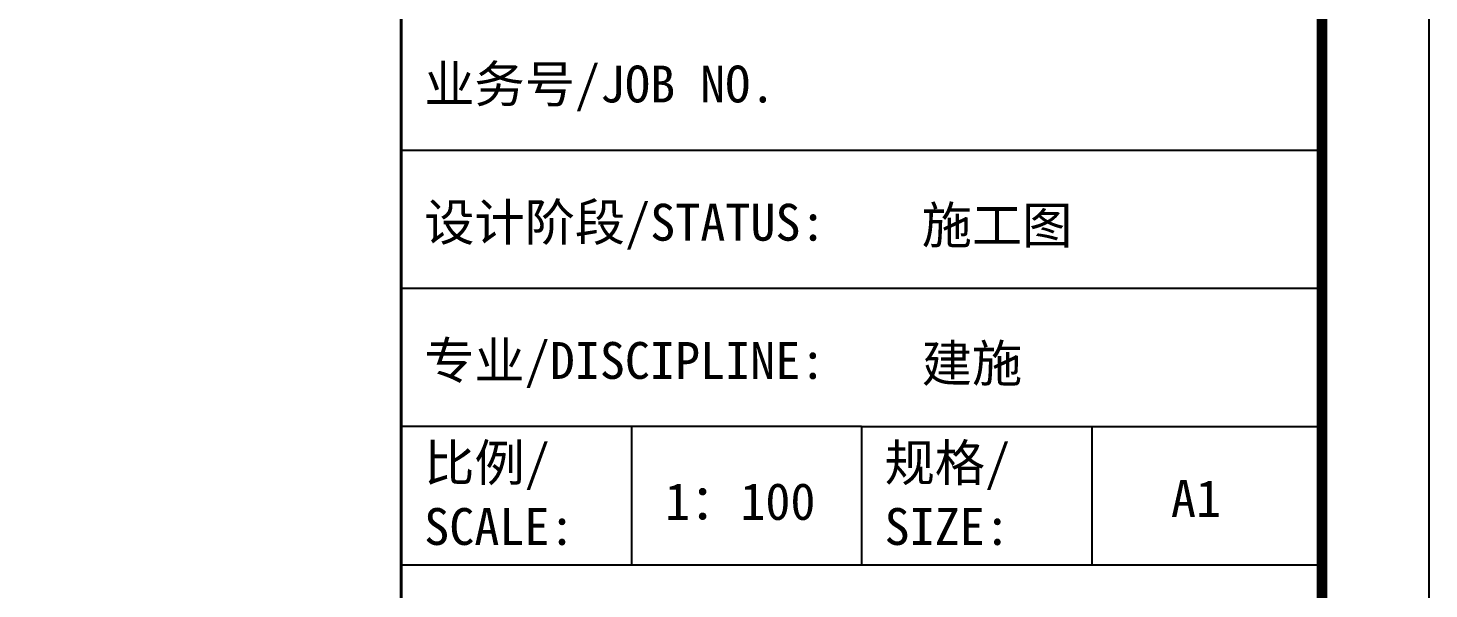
# Model space of a CAD drawing. Extents: x -737978 to 768813, y -372247 to 1140308.
# Drawn here: x -579311 to -570058, y 44318 to 48020 of the extents above; entities that cross this region are included whole.
import ezdxf

# ---------------------------------------------------------------- set-up
doc = ezdxf.new("R2010")
doc.units = 0
doc.header["$LTSCALE"] = 10
doc.header["$MEASUREMENT"] = 0
doc.layers.get('0').update_dxf_attribs({"linetype": 'CONTINUOUS'})
doc.layers.add('8', color=8, linetype='CONTINUOUS')
doc.layers.add('PUB_TITLE', color=4, linetype='CONTINUOUS')
doc.styles.add('-宋体', font='', dxfattribs={"width": 0.8})
doc.styles.get('-宋体').set_extended_font_data('SimSun')

# ---------------------------------------------------------------- blocks, each defined once
blk = doc.blocks.new('TQ1')
at = {"layer": 'PUB_TITLE'}
for p, q in [((-49854.8, -407354.8), (-43854.8, -407354.8)), ((-49854.8, -408254.8), (-43854.8, -408254.8)), ((-46854.8, -409154.8), (-49854.8, -409154.8)), ((-48354.8, -409154.8), (-48354.8, -410054.8)), ((-46854.8, -409154.8), (-46854.8, -410054.8)), ((-46854.8, -409154.8), (-43854.8, -409154.8)), ((-45354.8, -409154.8), (-45354.8, -410054.8)), ((-49854.8, -410054.8), (-43854.8, -410054.8))]:
    blk.add_line(p, q, dxfattribs=at)
at = {"layer": 'PUB_TITLE', "const_width": 20}
blk.add_lwpolyline([(-49854.8, -378413.9), (-49854.8, -418454.8)], dxfattribs=at)
at = {"layer": 'PUB_TITLE', "style": '-宋体'}
for s, p in [('业务号/JOB NO.', (-49704.8, -407044.5)), ('设计阶段/STATUS:', (-49704.8, -407944.5)), ('施工图', (-46462.9, -407963.2)), ('专业/DISCIPLINE:', (-49704.8, -408844.5)), ('建施', (-46462.9, -408863.2)), ('比例/', (-49704.8, -409510.6)), ('规格/', (-46704.8, -409510.6)), ('1：100', (-48135.6, -409762.4)), ('A1', (-44838.8, -409743.4)), ('SCALE:', (-49704.8, -409925.7)), ('SIZE:', (-46704.8, -409925.7))]:
    blk.add_text(s, height=240, dxfattribs=at).set_placement(p)

msp = doc.modelspace()

# ---------------------------------------------------------------- linework, layer by layer
at = {"layer": '8'}
msp.add_lwpolyline([(-576846.3, 72943.1), (-576846.3, 35963.6)], dxfattribs=at)
at = {"layer": 'PUB_TITLE'}
msp.add_lwpolyline([(-629457.6, 35256.2), (-629457.6, 77256.2), (-570057.6, 77256.2), (-570057.6, 35256.2)], close=True, dxfattribs=at)
at = {"layer": 'PUB_TITLE', "const_width": 70.7}
msp.add_lwpolyline([(-627754.6, 35963.3), (-570764.7, 35963.3), (-570764.7, 76549.1), (-627754.6, 76549.1)], close=True, dxfattribs=at)

# ---------------------------------------------------------------- block references
at = {"xscale": 1.01360066206343, "yscale": 1.01360066206343, "zscale": 1.01360066206343}
msp.add_blockref('TQ1', (-526313.5, 460109.7), dxfattribs=at)

doc.saveas('drawing.dxf')
